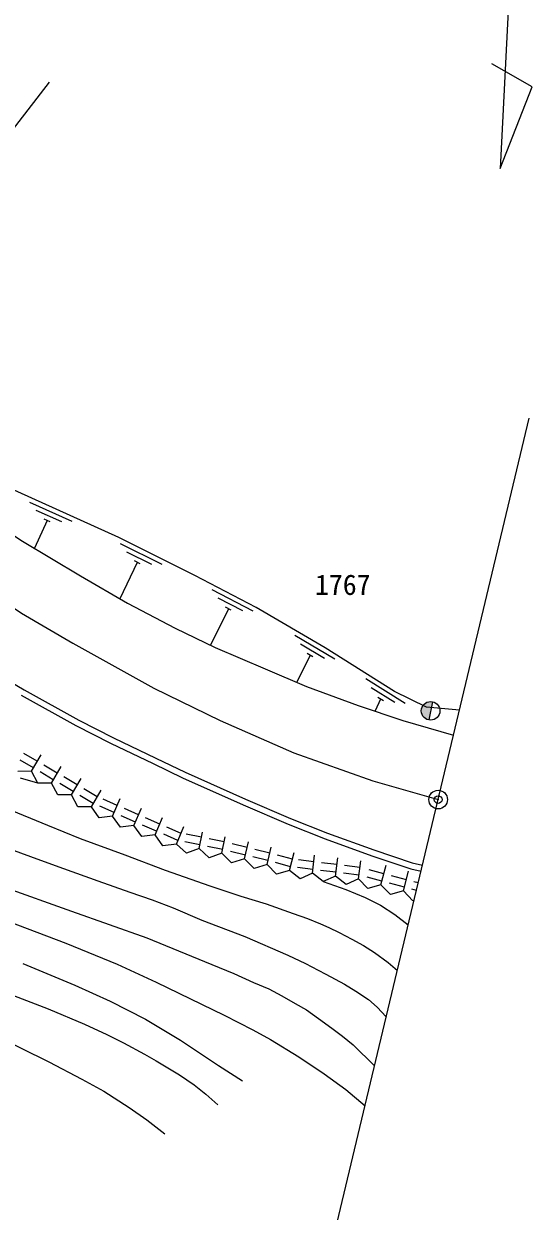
# Model space of a CAD drawing. Units: millimetres, scale not verified. Extents: x 40000 to 680000, y 20000 to 380000.
# Drawn here: x 518384 to 551240, y 242799 to 319441 of the extents above; entities that cross this region are included whole.
import ezdxf
from ezdxf.enums import TextEntityAlignment as Align

# ---------------------------------------------------------------- set-up
doc = ezdxf.new("R2010")
doc.units = ezdxf.units.MM
doc.header["$LTSCALE"] = 1000
doc.header["$PDMODE"] = 32
doc.header["$PDSIZE"] = 500
doc.linetypes.add('CHAIN', pattern=[18.5, 12, -1.5, 3.5, -1.5])
for name, color, linetype, lineweight in [('M-BGD', 7, 'Continuous', 25), ('M-BMK', 2, 'CHAIN', 13), ('M-BMK-OTRS', 5, 'Continuous', 25), ('M-BMK-SRVR', 3, 'Continuous', 25), ('M-STR-HTXT', 7, 'Continuous', 13)]:
    doc.layers.add(name, color=color, linetype=linetype, lineweight=lineweight)
doc.layers.add('M-BMK-HTXT', color=7, linetype='Continuous')
doc.layers.add('M-OTRS', color=6, linetype='Continuous')
doc.styles.add('ＭＳ ゴシック', font='')
doc.styles.get('ＭＳ ゴシック').set_extended_font_data('MS Gothic')

msp = doc.modelspace()

# ---------------------------------------------------------------- hatches: boundary and pattern name
at = {"layer": 'M-BGD'}
msp.add_hatch(color=256, dxfattribs=at).paths.add_polyline_path([(544796, 275682), (544548, 274508, -0.41421), (544085, 275219, -0.41421)])

# ---------------------------------------------------------------- linework, layer by layer
for p, q in [((521506, 287314), (518774, 288553)), ((520836, 287289), (519196, 288032)), ((520084, 287301), (519701, 287474)), ((519892, 287387), (519077, 285587)), ((527330, 284545), (524644, 285881)), ((526659, 284543), (525048, 285345)), ((525720, 284676), (524594, 282328)), ((525908, 284582), (525532, 284769)), ((533215, 281532), (530553, 282914)), ((532544, 281542), (530947, 282371)), ((531607, 281690), (530459, 279334)), ((531794, 281594), (531421, 281787)), ((538484, 278439), (535897, 279959)), ((537814, 278484), (536263, 279396)), ((536886, 278681), (536034, 276952)), ((537068, 278575), (536705, 278788)), ((543035, 275560), (540492, 277151)), ((542367, 275624), (540841, 276579)), ((541623, 275736), (541267, 275958)), ((541445, 275847), (541090, 275087)), ((544796, 275682), (544548, 274508)), ((519260, 271843), (518399, 272351)), ((518878, 271197), (519508, 272264)), ((519006, 271412), (518144, 271921)), ((520551, 271080), (519690, 271589)), ((520170, 270435), (520800, 271501)), ((518878, 271197), (518004, 271191)), ((519295, 270428), (518878, 271197)), ((520297, 270650), (519436, 271158)), ((521843, 270318), (520982, 270826)), ((521462, 269672), (522092, 270739)), ((520170, 270435), (519295, 270428)), ((520587, 269666), (520170, 270435)), ((521589, 269887), (520728, 270396)), ((523135, 269555), (522274, 270063)), ((522753, 268909), (523385, 269979)), ((521462, 269672), (520587, 269666)), ((521879, 268903), (521462, 269672)), ((522880, 269124), (522019, 269633)), ((524429, 268986), (523515, 269392)), ((524124, 268301), (524625, 269428)), ((522753, 268909), (521879, 268903)), ((523256, 268194), (522753, 268909)), ((524124, 268301), (523256, 268194)), ((524226, 268529), (523312, 268935)), ((524627, 267585), (524124, 268301)), ((525597, 267921), (524683, 268326)), ((525800, 268378), (524886, 268783)), ((525495, 267692), (525996, 268820)), ((525495, 267692), (524627, 267585)), ((526005, 266981), (525495, 267692)), ((526971, 267325), (526054, 267723)), ((527170, 267784), (526252, 268182)), ((526872, 267096), (527359, 268221)), ((528546, 267188), (527629, 267586)), ((528248, 266500), (528735, 267625)), ((526872, 267096), (526005, 266981)), ((527381, 266385), (526872, 267096)), ((528348, 266729), (527430, 267127)), ((529867, 266939), (528886, 267136)), ((529719, 266204), (529933, 267267)), ((531339, 266637), (530359, 266838)), ((531188, 265902), (531407, 266967)), ((528248, 266500), (527381, 266385)), ((528895, 265911), (528248, 266500)), ((529768, 266449), (528788, 266646)), ((529719, 266204), (528895, 265911)), ((530363, 265612), (529719, 266204)), ((531238, 266147), (530259, 266348)), ((532705, 265788), (531733, 266026)), ((532824, 266274), (531852, 266512)), ((532645, 265545), (532915, 266646)), ((534280, 265917), (533309, 266155)), ((534102, 265188), (534372, 266289)), ((531188, 265902), (530363, 265612)), ((531809, 265287), (531188, 265902)), ((532645, 265545), (531809, 265287)), ((533266, 264930), (532645, 265545)), ((534161, 265431), (533190, 265669)), ((534102, 265188), (533266, 264930)), ((534707, 264556), (534102, 265188)), ((535615, 265034), (534650, 265298)), ((535747, 265516), (534782, 265780)), ((535549, 264793), (535863, 265943)), ((537128, 265356), (536136, 265477)), ((537038, 264611), (537180, 265783)), ((538617, 265174), (537625, 265295)), ((538527, 264430), (538669, 265601)), ((540016, 264248), (540158, 265420)), ((535549, 264793), (534707, 264556)), ((536239, 264255), (535549, 264793)), ((537068, 264859), (536075, 264980)), ((537038, 264611), (536239, 264255)), ((537728, 264074), (537038, 264611)), ((538557, 264678), (537564, 264799)), ((538527, 264430), (537728, 264074)), ((539217, 263892), (538527, 264430)), ((540046, 264497), (539053, 264617)), ((540106, 264993), (539114, 265114)), ((541659, 264585), (540693, 264844)), ((541465, 263861), (541804, 265129)), ((543108, 264197), (542142, 264456)), ((542914, 263473), (543253, 264742)), ((540016, 264248), (539217, 263892)), ((540624, 263620), (540016, 264248)), ((541529, 264102), (540563, 264361)), ((541465, 263861), (540624, 263620)), ((542073, 263232), (541465, 263861)), ((542978, 263714), (542012, 263973)), ((543875, 263992), (543591, 264068)), ((542914, 263473), (542073, 263232)), ((543522, 262844), (542914, 263473)), ((543758, 263506), (543461, 263585)), ((543606, 262868), (543522, 262844))]:
    msp.add_line(p, q, dxfattribs=at)
for points in [[(468505, 319811), (470891, 318310), (473021, 316965), (477718, 313981), (481464, 311495), (486441, 308245), (494823, 302579), (499951, 298880), (502071, 297375), (506477, 294100), (514395, 288620), (518307, 286044), (522055, 283819), (525098, 282035), (528172, 280436), (530756, 279188), (533985, 277807), (536656, 276675), (539985, 275444), (542872, 274467), (546150, 273515)], [(546535, 275130), (544409, 275336), (542341, 276348), (537854, 279157), (533409, 281769), (529434, 283833), (524524, 286276), (517335, 289535), (512267, 292224), (505694, 295566)], [(515356, 278232), (518415, 276453), (521940, 274492), (524174, 273361), (526911, 272051), (528819, 271137), (532723, 269397), (535629, 268153), (538001, 267209), (541011, 266118), (543491, 265278), (544139, 265138)], [(518217, 276105), (521752, 274139), (523998, 273002), (526739, 271690), (528651, 270774), (532563, 269031), (535477, 267784), (537859, 266835), (540879, 265740), (543384, 264892), (544055, 264747)], [(519295, 270428), (518175, 270759)], [(517258, 268821), (519915, 267725), (522028, 266866), (524925, 265803), (527528, 264813), (530414, 263802), (532411, 263132), (534039, 262635), (535785, 262011), (536711, 261686), (537562, 261355), (538088, 261103), (538771, 260781), (539576, 260352), (540336, 259947), (541056, 259501), (541925, 258844), (542522, 258331)], [(516894, 266410), (519459, 265457), (520945, 264926), (523164, 264129), (525244, 263393), (526687, 262896), (528031, 262376), (529896, 261588), (532668, 260527), (535438, 259333), (536595, 258780), (537409, 258356), (537893, 258109), (539110, 257453), (539848, 256997), (540658, 256464), (541210, 255972), (541810, 255351)], [(517013, 263753), (521477, 262173), (526348, 260442), (530070, 258911), (531965, 258139), (533238, 257571), (534212, 257153), (535064, 256712), (535921, 256208), (536645, 255790), (537431, 255244), (538298, 254625), (538969, 254104), (539660, 253533), (541055, 252190)], [(537728, 264074), (539202, 263573), (540434, 263055), (541438, 262563), (542356, 261959), (543228, 261284)], [(517359, 261515), (521095, 260106), (524430, 258743), (526949, 257587), (531335, 255458), (533185, 254507), (534331, 253877), (536150, 252772), (537797, 251669), (539198, 250650), (540439, 249613)], [(518337, 258783), (521696, 257389), (523979, 256364), (526262, 255205), (528504, 253847), (530974, 252216), (532526, 251218)], [(517721, 256722), (519972, 255856), (522307, 254869), (523764, 254207), (524821, 253669), (526193, 252947), (526948, 252508), (528453, 251599), (529399, 250956), (530140, 250359), (530935, 249670)], [(516458, 254179), (519999, 252448), (522137, 251334), (523553, 250548), (525205, 249496), (526346, 248690), (527507, 247805)]]:
    msp.add_lwpolyline(points, dxfattribs=at)
msp.add_circle((544672, 275095), 600, dxfattribs=at)
at = {"layer": 'M-BMK'}
msp.add_lwpolyline([(467484, 315888), (518231, 281409), (521555, 279457), (526784, 276564), (531082, 274475), (535843, 272379), (540931, 270579), (545159, 269369)], dxfattribs=at)
at = {"layer": 'M-BMK-OTRS'}
msp.add_line((536026, 231139), (551040, 293985), dxfattribs=at)
at = {"layer": 'M-BMK-SRVR'}
for p, q in [((550833, 343082), (549166, 310094)), ((551240, 315368), (548630, 316848)), ((549166, 310094), (551240, 315368))]:
    msp.add_line(p, q, dxfattribs=at)
msp.add_circle((545159, 269369), 600, dxfattribs=at)
at = {"layer": 'M-OTRS'}
msp.add_point((545159, 269369), dxfattribs=at)
at = {"layer": 'M-STR-HTXT'}
msp.add_line((520034, 315679), (507426, 299369), dxfattribs=at)

# ---------------------------------------------------------------- texts
at = {"layer": 'M-BMK-HTXT', "style": 'ＭＳ ゴシック'}
msp.add_text('1767', height=1320, dxfattribs=at).set_placement((538998, 283236), align=Align.MIDDLE_CENTER)

doc.saveas('drawing.dxf')
